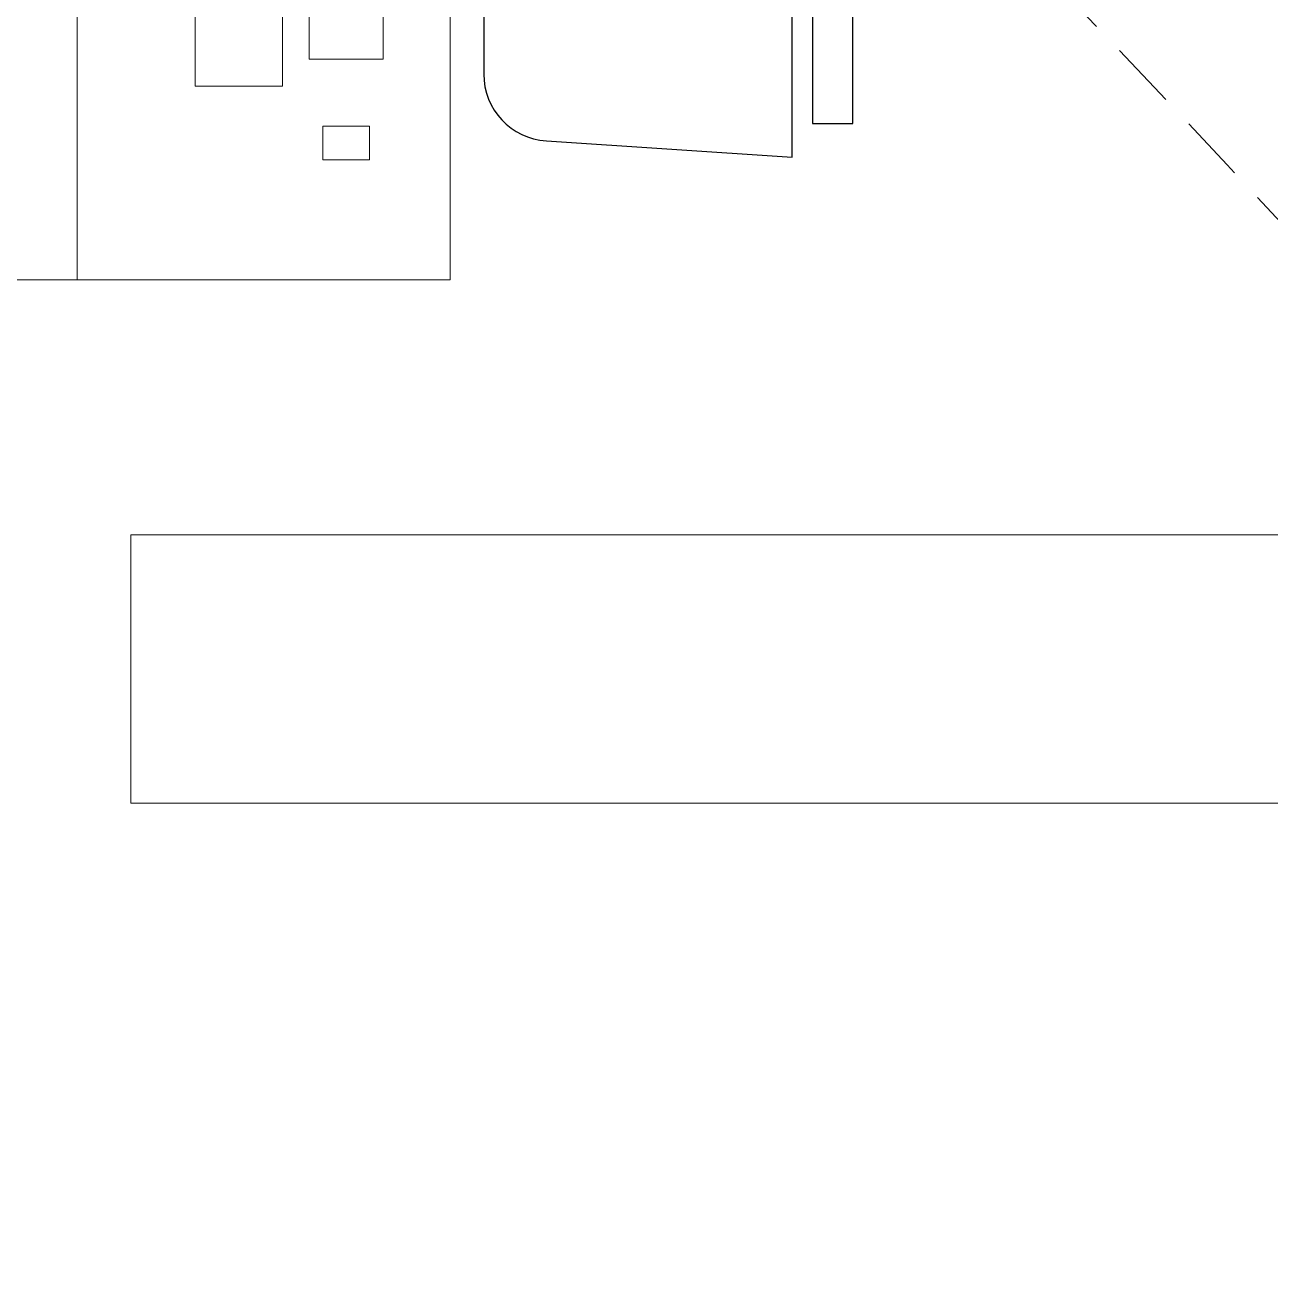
# Model space of a CAD drawing. Extents: x -1439 to 34962, y -872 to 8330.
# Drawn here: x 4576.6 to 4762.2, y 2363.6 to 2549 of the extents above; entities that cross this region are included whole.
import ezdxf

# ---------------------------------------------------------------- set-up
doc = ezdxf.new("R2010")
doc.units = 0
doc.linetypes.add('HIDDEN', pattern=[0.375, 0.25, -0.125])
doc.layers.get('0').update_dxf_attribs({"color": 9, "lineweight": 9})
doc.layers.add('05', color=9, linetype='Continuous', lineweight=9)
doc.layers.add('E-KABLO', color=7, linetype='Continuous', lineweight=30)

# ---------------------------------------------------------------- blocks, each defined once
blk = doc.blocks.new('m-vw-sandalye')
at = {"lineweight": -3, "ltscale": 0.5}
blk.add_lwpolyline([(-20.5, 0), (20.5, 0), (20.5, -6), (-20.5, -6)], close=True, dxfattribs=at)
blk.add_lwpolyline([(-25.5, -9), (25.5, -9), (23.11, -45.65, -0.395265), (13.13, -55), (-13.13, -55, -0.395265), (-23.11, -45.65)], format="xyb", close=True, dxfattribs=at)
blk = doc.blocks.new('m-vw-bilgisayar-2')
for points in [[(38, 60), (18, 60), (18, 70), (38, 70)], [(25, 25), (38, 25), (38, -25), (25, -25)], [(10, 21), (21, 21), (21, -21), (10, -21)], [(12, -31), (19, -31), (19, -36), (12, -36)]]:
    blk.add_lwpolyline(points, close=True)
blk = doc.blocks.new('danısma')
at = {"layer": '05'}
blk.add_lwpolyline([(-5279.55, 23301.46), (-5279.55, 23526.46), (-5999.55, 23526.46), (-5999.55, 23301.46), (-5959.55, 23301.46), (-5959.55, 23486.46), (-5319.55, 23486.46), (-5319.55, 23301.46), (-5279.55, 23301.46)], dxfattribs=at)
for points in [[(-5959.55, 23301.46), (-5903.95, 23301.46), (-5903.95, 23486.46), (-5959.55, 23486.46)], [(-5951.55, 23223.47), (-5411.55, 23223.47), (-5411.55, 23263.47), (-5951.55, 23263.47)]]:
    blk.add_lwpolyline(points, close=True, dxfattribs=at)
at = {"layer": '05', "xscale": -1}
blk.add_blockref('m-vw-bilgisayar-2', (-5903.95, 23355.35), dxfattribs=at)
at = {"layer": '05', "lineweight": -3, "xscale": -1, "rotation": 270}
blk.add_blockref('m-vw-sandalye', (-5843.95, 23345.27), dxfattribs=at)

msp = doc.modelspace()

# ---------------------------------------------------------------- linework, layer by layer
at = {"layer": 'E-KABLO', "color": 6, "linetype": 'HIDDEN', "ltscale": 40}
msp.add_spline([(4623.64, 2662.41), (4876.01, 2384.61), (4955.78, 2265.32)], degree=3, dxfattribs=at)

# ---------------------------------------------------------------- block references
at = {"layer": '05'}
msp.add_blockref('danısma', (10543.89, -20790.46), dxfattribs=at)

doc.saveas('drawing.dxf')
